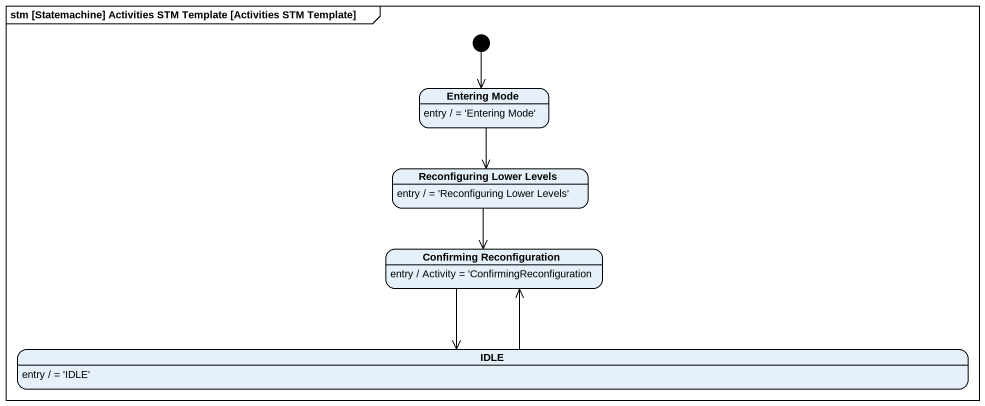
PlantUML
@startuml
mainframe stm [Statemachine] Activities STM Template [Activities STM Template]
hide empty description
state "Entering Mode" as Entering_Mode
Entering_Mode : entry / = 'Entering Mode'
state "Reconfiguring Lower Levels" as Reconfiguring_Lower_Levels
Reconfiguring_Lower_Levels : entry / = 'Reconfiguring Lower Levels'
state "Confirming Reconfiguration" as Confirming_Reconfiguration
Confirming_Reconfiguration : entry / Activity = 'ConfirmingReconfiguration
state IDLE
IDLE : entry / = 'IDLE'
[*] --> Entering_Mode
Entering_Mode --> Reconfiguring_Lower_Levels
Reconfiguring_Lower_Levels --> Confirming_Reconfiguration
Confirming_Reconfiguration --> IDLE
IDLE -up-> Confirming_Reconfiguration
@enduml
